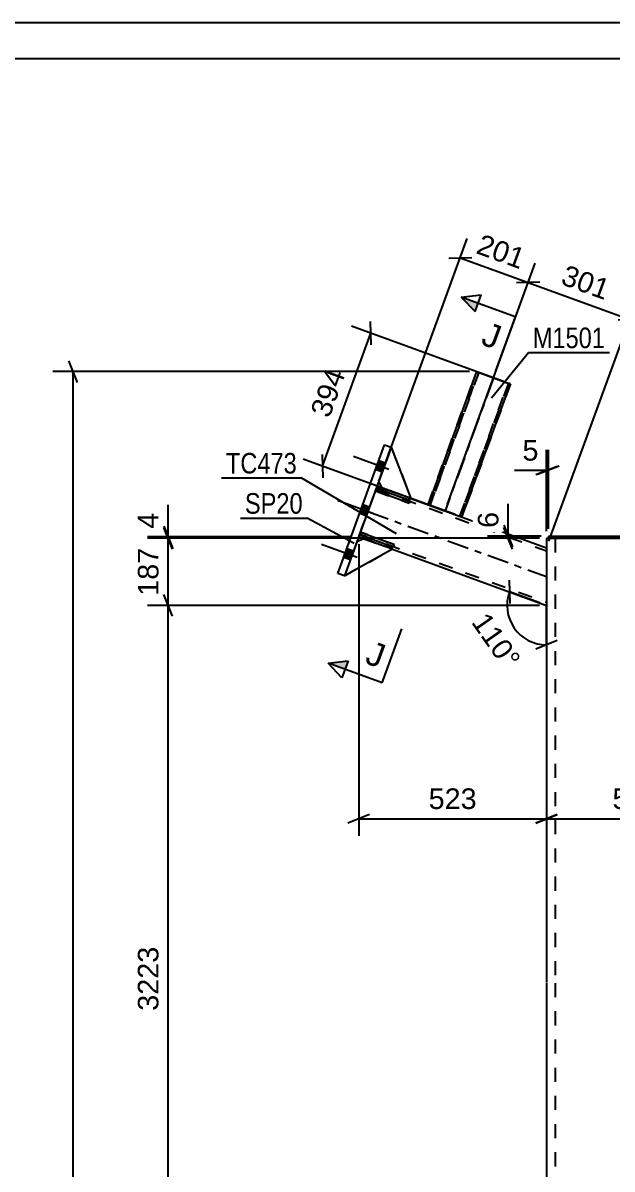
# Model space of a CAD drawing. Header units: millimetres. Extents: x 0 to 841, y 0 to 594.
# Drawn here: x 283.4 to 365.3, y 434.7 to 594 of the extents above; entities that cross this region are included whole.
import ezdxf

# ---------------------------------------------------------------- set-up
doc = ezdxf.new("R2010")
doc.units = ezdxf.units.MM
doc.linetypes.add('DXK_LINE_DOT2', pattern=[3.9198, 1.9599, -1.9599])
doc.linetypes.add('DXK_LINE_DOT3', pattern=[5.9187, 2.979, -0.9799, 0.9799, -0.9799])
doc.styles.add('Arial', font='ARIAL.TTF', dxfattribs={"height": 0.2})
doc.styles.add('Arial Narrow', font='ARIALN.TTF', dxfattribs={"height": 0.2})

# ---------------------------------------------------------------- blocks, each defined once
blk = doc.blocks.new('Unknown-284856622-1130')
at = {"color": 5, "linetype": 'Continuous'}
for p, q in [((841, 594), (0, 594)), ((836, 589), (5, 589))]:
    blk.add_line(p, q, dxfattribs=at)
blk = doc.blocks.new('Part-284856622-5175 - 5065')
at = {"color": 2, "linetype": 'Continuous'}
for p, q in [((356.48, 522.66), (356.48, 522.36)), ((356.48, 522.66), (405.98, 522.66)), ((405.98, 522.66), (405.98, 522.36)), ((356.48, 522.36), (357.61, 522.36)), ((405.98, 522.36), (404.85, 522.36))]:
    blk.add_line(p, q, dxfattribs=at)
at = {"color": 7, "linetype": 'DXK_LINE_DOT2'}
blk.add_line((357.61, 522.36), (404.85, 522.36), dxfattribs=at)
blk = doc.blocks.new('Part-284856622-5201 - 5065')
at = {"color": 2, "linetype": 'Continuous'}
for p, q in [((332.43, 528.94), (332.56, 529.31)), ((332.56, 529.31), (337.26, 527.6)), ((337.13, 527.22), (332.43, 528.94)), ((337.26, 527.6), (337.13, 527.22))]:
    blk.add_line(p, q, dxfattribs=at)
at = {"color": 7, "linetype": 'DXK_LINE_DOT2'}
blk.add_line((333.13, 528.68), (333.27, 529.05), dxfattribs=at)
blk = doc.blocks.new('Part-284856622-5197 - 5065')
at = {"color": 7, "linetype": 'DXK_LINE_DOT2'}
for p, q in [((332.92, 530.3), (334.63, 535)), ((334.63, 535), (337.37, 527.88)), ((333.37, 529.34), (332.92, 530.3)), ((337.37, 527.88), (333.37, 529.34))]:
    blk.add_line(p, q, dxfattribs=at)
blk = doc.blocks.new('Part-284856622-5111 - 5065')
at = {"color": 2, "linetype": 'Continuous'}
for p, q in [((356.23, 522.36), (356.23, 460.62)), ((356.23, 522.36), (356.48, 522.36)), ((357.61, 522.36), (358.63, 522.36)), ((358.63, 522.36), (404.85, 522.36)), ((356.23, 460.52), (356.23, 352.44))]:
    blk.add_line(p, q, dxfattribs=at)
at = {"color": 7, "linetype": 'DXK_LINE_DOT2'}
for p, q in [((356.41, 522.36), (357.61, 522.36)), ((357.43, 522.36), (357.43, 460.62)), ((357.43, 460.52), (357.43, 352.44))]:
    blk.add_line(p, q, dxfattribs=at)
blk = doc.blocks.new('Part-284856622-5145 - 5065')
at = {"color": 2, "linetype": 'Continuous'}
for p, q in [((327.2, 517.48), (333.69, 535.34)), ((334.63, 535), (328.14, 517.14)), ((333.69, 535.34), (334.63, 535)), ((328.14, 517.14), (327.2, 517.48))]:
    blk.add_line(p, q, dxfattribs=at)
blk = doc.blocks.new('Part-284856622-5184 - 5065')
at = {"color": 2, "linetype": 'Continuous'}
for p, q in [((346.5, 545.53), (339.76, 527.02)), ((346.5, 545.53), (346.5, 545.53)), ((346.5, 545.53), (346.55, 545.51)), ((346.55, 545.51), (346.67, 545.47)), ((346.67, 545.47), (346.85, 545.4)), ((346.85, 545.4), (350.85, 543.94)), ((344.46, 525.31), (351.2, 543.81)), ((350.85, 543.94), (351.04, 543.87)), ((351.04, 543.87), (351.16, 543.83)), ((351.16, 543.83), (351.2, 543.81)), ((351.2, 543.82), (351.2, 543.81)), ((339.76, 527.02), (339.76, 527.02)), ((339.8, 527), (339.76, 527.02)), ((339.92, 526.96), (339.8, 527)), ((340.11, 526.89), (339.92, 526.96)), ((340.11, 526.89), (344.11, 525.43)), ((344.29, 525.37), (344.11, 525.43)), ((344.41, 525.32), (344.29, 525.37)), ((344.46, 525.31), (344.41, 525.32)), ((344.46, 525.31), (344.46, 525.31))]:
    blk.add_line(p, q, dxfattribs=at)
at = {"color": 7, "linetype": 'DXK_LINE_DOT2'}
for p, q in [((339.76, 527.02), (346.5, 545.53)), ((340.04, 526.91), (346.79, 545.42)), ((346.79, 545.42), (340.04, 526.91)), ((346.55, 545.51), (346.5, 545.53)), ((346.67, 545.47), (346.55, 545.51)), ((346.81, 545.42), (346.67, 545.47)), ((346.79, 545.42), (346.79, 545.42)), ((346.79, 545.42), (346.81, 545.42)), ((346.79, 545.42), (346.81, 545.42)), ((346.81, 545.42), (350.85, 543.94)), ((346.81, 545.42), (350.75, 543.98)), ((346.81, 545.42), (346.85, 545.4)), ((346.85, 545.4), (346.87, 545.39)), ((346.87, 545.39), (346.96, 545.36)), ((346.96, 545.36), (350.9, 543.93)), ((344.18, 525.41), (350.92, 543.92)), ((350.92, 543.92), (344.18, 525.41)), ((351.2, 543.82), (344.46, 525.31)), ((350.75, 543.98), (350.84, 543.95)), ((350.84, 543.95), (350.85, 543.94)), ((350.85, 543.94), (350.9, 543.93)), ((351.04, 543.88), (350.85, 543.94)), ((350.9, 543.93), (350.92, 543.92)), ((350.9, 543.93), (350.92, 543.92)), ((350.92, 543.92), (350.92, 543.92)), ((351.16, 543.83), (351.04, 543.88)), ((351.2, 543.82), (351.16, 543.83)), ((339.76, 527.02), (339.8, 527)), ((339.8, 527), (339.92, 526.96)), ((339.92, 526.96), (340.06, 526.91)), ((340.04, 526.91), (340.04, 526.91)), ((340.04, 526.91), (340.06, 526.91)), ((340.04, 526.91), (340.06, 526.91)), ((340.06, 526.91), (344.18, 525.41)), ((340.06, 526.91), (344, 525.47)), ((340.06, 526.91), (340.11, 526.89)), ((340.11, 526.89), (340.12, 526.88)), ((340.12, 526.88), (340.22, 526.85)), ((340.22, 526.85), (344.15, 525.42)), ((344, 525.47), (344.09, 525.44)), ((344.09, 525.44), (344.11, 525.43)), ((344.11, 525.43), (344.15, 525.42)), ((344.15, 525.42), (344.18, 525.41)), ((344.15, 525.42), (344.18, 525.41)), ((344.18, 525.41), (344.18, 525.41)), ((344.18, 525.41), (344.29, 525.37)), ((344.29, 525.37), (344.41, 525.32)), ((344.41, 525.32), (344.46, 525.31))]:
    blk.add_line(p, q, dxfattribs=at)
at = {"color": 7, "linetype": 'DXK_LINE_DOT3'}
blk.add_line((348.85, 544.67), (342.11, 526.16), dxfattribs=at)
blk = doc.blocks.new('Part-284856622-5196 - 5065')
at = {"color": 7, "linetype": 'DXK_LINE_DOT2'}
blk.add_line((334.63, 535), (332.92, 530.3), dxfattribs=at)
at = {"color": 2, "linetype": 'Continuous'}
for p, q in [((334.63, 535), (337.37, 527.88)), ((333.37, 529.34), (332.92, 530.3)), ((337.37, 527.88), (333.37, 529.34))]:
    blk.add_line(p, q, dxfattribs=at)
blk = doc.blocks.new('Part-284856622-5198 - 5065')
at = {"color": 7, "linetype": 'DXK_LINE_DOT2'}
for p, q in [((330.34, 523.2), (330.2, 522.83)), ((330.2, 522.83), (334.9, 521.12)), ((335.04, 521.49), (330.34, 523.2)), ((331.05, 522.95), (330.91, 522.57)), ((334.9, 521.12), (335.04, 521.49))]:
    blk.add_line(p, q, dxfattribs=at)
blk = doc.blocks.new('Part-284856622-5199 - 5065')
at = {"color": 7, "linetype": 'DXK_LINE_DOT2'}
for p, q in [((332.56, 529.31), (332.43, 528.94)), ((337.26, 527.6), (332.56, 529.31)), ((333.27, 529.05), (333.13, 528.68)), ((332.43, 528.94), (337.13, 527.22)), ((337.13, 527.22), (337.26, 527.6))]:
    blk.add_line(p, q, dxfattribs=at)
blk = doc.blocks.new('Part-284856622-5200 - 5065')
at = {"color": 2, "linetype": 'Continuous'}
for p, q in [((330.2, 522.83), (330.34, 523.2)), ((334.9, 521.12), (330.2, 522.83)), ((330.34, 523.2), (335.04, 521.49)), ((335.04, 521.49), (334.9, 521.12))]:
    blk.add_line(p, q, dxfattribs=at)
at = {"color": 7, "linetype": 'DXK_LINE_DOT2'}
blk.add_line((330.91, 522.57), (331.05, 522.95), dxfattribs=at)
blk = doc.blocks.new('Part-284856622-5206 - 5065')
at = {"color": 7, "linetype": 'DXK_LINE_DOT2'}
blk.add_line((329.85, 521.84), (328.14, 517.14), dxfattribs=at)
at = {"color": 2, "linetype": 'Continuous'}
for p, q in [((330.81, 522.29), (329.85, 521.84)), ((334.8, 520.83), (330.81, 522.29)), ((334.8, 520.83), (328.14, 517.14))]:
    blk.add_line(p, q, dxfattribs=at)
blk = doc.blocks.new('Part-284856622-5207 - 5065')
at = {"color": 7, "linetype": 'DXK_LINE_DOT2'}
for p, q in [((329.85, 521.84), (328.14, 517.14)), ((330.81, 522.29), (329.85, 521.84)), ((334.8, 520.83), (330.81, 522.29)), ((328.14, 517.14), (334.8, 520.83))]:
    blk.add_line(p, q, dxfattribs=at)
blk = doc.blocks.new('Bolt-284856622-5212 - 5065')
at = {"linetype": 'Continuous'}
for points in [[(333.39, 531.57), (333.83, 532.79), (332.89, 533.13), (332.45, 531.91)], [(333.39, 531.57), (333.83, 532.79), (332.89, 533.13), (332.45, 531.91)], [(333.39, 531.57), (333.83, 532.79), (332.89, 533.13), (332.45, 531.91)], [(331.16, 525.46), (331.61, 526.68), (330.67, 527.02), (330.22, 525.8)], [(331.16, 525.46), (331.61, 526.68), (330.67, 527.02), (330.22, 525.8)], [(328.94, 519.35), (329.38, 520.57), (328.44, 520.91), (328, 519.69)], [(328.94, 519.35), (329.38, 520.57), (328.44, 520.91), (328, 519.69)], [(328.94, 519.35), (329.38, 520.57), (328.44, 520.91), (328, 519.69)]]:
    blk.add_hatch(color=1, dxfattribs=at).paths.add_polyline_path(points)
at = {"color": 1, "linetype": 'Continuous'}
for p, q in [((334.31, 531.92), (329.38, 533.72)), ((334.31, 531.92), (329.38, 533.72)), ((334.31, 531.92), (329.38, 533.72)), ((333.83, 532.79), (332.89, 533.13)), ((333.83, 532.79), (332.89, 533.13)), ((333.83, 532.79), (332.89, 533.13)), ((333.39, 531.57), (332.45, 531.91)), ((333.39, 531.57), (332.45, 531.91)), ((333.39, 531.57), (332.45, 531.91)), ((332.09, 525.81), (327.16, 527.61)), ((332.09, 525.81), (327.16, 527.61)), ((331.61, 526.68), (330.67, 527.02)), ((331.61, 526.68), (330.67, 527.02)), ((331.16, 525.46), (330.22, 525.8)), ((331.16, 525.46), (330.22, 525.8)), ((329.87, 519.7), (324.93, 521.5)), ((329.87, 519.7), (324.93, 521.5)), ((329.87, 519.7), (324.93, 521.5)), ((328.94, 519.35), (328, 519.69)), ((328.94, 519.35), (328, 519.69)), ((328.94, 519.35), (328, 519.69)), ((329.38, 520.57), (328.44, 520.91)), ((329.38, 520.57), (328.44, 520.91)), ((329.38, 520.57), (328.44, 520.91))]:
    blk.add_line(p, q, dxfattribs=at)
blk = doc.blocks.new('Part-284856622-5227 - 5065')
at = {"color": 7, "linetype": 'DXK_LINE_DOT2'}
for p, q in [((330.1, 522.55), (332.67, 529.59)), ((332.53, 529.22), (356.23, 520.59)), ((333.37, 529.34), (337.37, 527.88)), ((330.24, 522.92), (356.23, 513.46)), ((330.81, 522.29), (334.8, 520.83)), ((356.23, 521.02), (356.23, 513.03))]:
    blk.add_line(p, q, dxfattribs=at)
at = {"color": 2, "linetype": 'Continuous'}
for p, q in [((332.67, 529.59), (333.37, 529.34)), ((337.37, 527.88), (356.23, 521.02)), ((330.1, 522.55), (330.81, 522.29)), ((334.8, 520.83), (356.23, 513.03))]:
    blk.add_line(p, q, dxfattribs=at)
at = {"color": 7, "linetype": 'DXK_LINE_DOT3'}
blk.add_line((331.39, 526.07), (356.23, 517.03), dxfattribs=at)
blk = doc.blocks.new('AngleDimension-284856622-5421 - 5065')
at = {"color": 7, "linetype": 'Continuous'}
for p, q in [((351.02, 516.53), (351.13, 513.3)), ((355.29, 513.38), (351.07, 514.91)), ((351.07, 514.91), (356.23, 513.03)), ((356.23, 507.55), (356.23, 513.03)), ((357.73, 508.15), (354.73, 506.95))]:
    blk.add_line(p, q, dxfattribs=at)
blk.add_arc((356.23, 513.03), 5.49, 160, 270, dxfattribs=at)
at = {"color": 0}
blk.add_wipeout([(350.27, 503.08), (353.72, 505.49), (348.28, 513.25), (344.84, 510.84)], dxfattribs=at)
at = {"color": 3, "style": 'Arial'}
blk.add_text('110°', height=2.865, rotation=-54.9982, dxfattribs=at).set_placement((345.68, 510.69))
blk = doc.blocks.new('StraightDimension-284856622-5412 - 5065')
at = {"color": 7, "linetype": 'Continuous'}
for p, q in [((350.26, 544.16), (329.11, 551.86)), ((331.83, 549.27), (331.73, 552.5)), ((325.05, 532.37), (331.78, 550.88)), ((325, 533.99), (325.1, 530.76)), ((343.52, 525.65), (322.37, 533.35))]:
    blk.add_line(p, q, dxfattribs=at)
at = {"color": 0}
blk.add_wipeout([(329.06, 545.58), (325.11, 547.02), (322.42, 539.62), (326.36, 538.18)], dxfattribs=at)
at = {"color": 3, "style": 'Arial'}
blk.add_text('394', height=2.865, rotation=69.9983, dxfattribs=at).set_placement((326.01, 538.95))
blk = doc.blocks.new('StraightDimension-284856622-12603 - 5065')
at = {"color": 7, "linetype": 'Continuous'}
for p, q in [((333.01, 530.53), (345.21, 564.02)), ((342.62, 561.29), (345.85, 561.39)), ((344.23, 561.34), (353.67, 557.9)), ((342.45, 527.1), (354.65, 560.58)), ((355.29, 557.95), (352.06, 557.85))]:
    blk.add_line(p, q, dxfattribs=at)
at = {"color": 0}
blk.add_wipeout([(352.91, 558.98), (354.35, 562.93), (346.95, 565.62), (345.51, 561.68)], dxfattribs=at)
at = {"color": 3, "style": 'Arial'}
blk.add_text('201', height=2.865, rotation=-20.0191, dxfattribs=at).set_placement((346.28, 562.03))
blk = doc.blocks.new('StraightDimension-284856622-5394 - 5065')
at = {"color": 7, "linetype": 'Continuous'}
for p, q in [((355.48, 522.66), (348.04, 522.66)), ((350.29, 524.16), (351.49, 521.16)), ((351.49, 520.86), (350.29, 523.86)), ((350.89, 522.36), (350.89, 522.66)), ((355.23, 522.36), (348.04, 522.36))]:
    blk.add_line(p, q, dxfattribs=at)
at = {"color": 0}
blk.add_wipeout([(350.14, 526.61), (345.94, 526.61), (345.94, 523.19), (350.14, 523.19)], dxfattribs=at)
at = {"color": 7, "linetype": 'Continuous'}
blk.add_line((350.89, 522.66), (350.89, 527.14), dxfattribs=at)
blk.add_line((350.89, 522.66), (350.89, 527.14), dxfattribs=at)
at = {"color": 3, "style": 'Arial'}
blk.add_text('6', height=2.87, rotation=90.0002, dxfattribs=at).set_placement((349.54, 523.79))
blk = doc.blocks.new('StraightDimension-284856622-5401 - 5065')
at = {"color": 7, "linetype": 'Continuous'}
for p, q in [((291, 544.03), (289.8, 547.03)), ((345.5, 545.53), (287.55, 545.53)), ((290.4, 297.69), (290.4, 545.53))]:
    blk.add_line(p, q, dxfattribs=at)
blk = doc.blocks.new('StraightDimension-284856622-5689 - 5065')
at = {"color": 7, "linetype": 'Continuous'}
for p, q in [((356.23, 523.36), (356.23, 534.65)), ((356.48, 523.66), (356.48, 534.65)), ((354.73, 531.2), (357.73, 532.4)), ((357.98, 532.4), (354.98, 531.2)), ((356.23, 531.8), (356.48, 531.8))]:
    blk.add_line(p, q, dxfattribs=at)
at = {"color": 0}
blk.add_wipeout([(355.71, 532.55), (355.71, 536.75), (352.28, 536.75), (352.28, 532.55)], dxfattribs=at)
at = {"color": 7, "linetype": 'Continuous'}
blk.add_line((356.23, 531.8), (351.76, 531.8), dxfattribs=at)
blk.add_line((356.23, 531.8), (351.76, 531.8), dxfattribs=at)
at = {"color": 3, "style": 'Arial'}
blk.add_text('5', height=2.87, dxfattribs=at).set_placement((352.88, 533.15))
blk = doc.blocks.new('StraightDimension-284856622-12551 - 5065')
at = {"color": 7, "linetype": 'Continuous'}
for p, q in [((356.23, 512.03), (356.23, 480.97)), ((381.23, 493.21), (381.23, 480.97)), ((357.73, 483.97), (354.73, 482.77)), ((356.23, 483.37), (381.23, 483.37)), ((379.73, 482.77), (382.73, 483.97))]:
    blk.add_line(p, q, dxfattribs=at)
at = {"color": 0}
blk.add_wipeout([(372.67, 484.12), (372.67, 488.32), (364.8, 488.32), (364.8, 484.12)], dxfattribs=at)
at = {"color": 3, "style": 'Arial'}
blk.add_text('500', height=2.865, dxfattribs=at).set_placement((365.4, 484.72))
blk = doc.blocks.new('StraightDimension-284856622-12552 - 5065')
at = {"color": 7, "linetype": 'Continuous'}
for p, q in [((330.1, 521.55), (330.1, 480.97)), ((356.23, 512.03), (356.23, 480.97)), ((331.6, 483.97), (328.6, 482.77)), ((330.1, 483.37), (356.23, 483.37)), ((354.73, 482.77), (357.73, 483.97))]:
    blk.add_line(p, q, dxfattribs=at)
at = {"color": 0}
blk.add_wipeout([(347.1, 484.12), (347.1, 488.32), (339.23, 488.32), (339.23, 484.12)], dxfattribs=at)
at = {"color": 3, "style": 'Arial'}
blk.add_text('523', height=2.865, dxfattribs=at).set_placement((339.83, 484.72))
blk = doc.blocks.new('StraightDimension-284856622-12602 - 5065')
at = {"color": 7, "linetype": 'Continuous'}
for p, q in [((342.45, 527.1), (354.65, 560.58)), ((355.29, 557.95), (352.06, 557.85)), ((353.67, 557.9), (367.8, 552.76)), ((356.57, 521.96), (368.77, 555.44)), ((366.18, 552.71), (369.41, 552.81))]:
    blk.add_line(p, q, dxfattribs=at)
at = {"color": 0}
blk.add_wipeout([(364.69, 554.69), (366.13, 558.63), (358.73, 561.33), (357.29, 557.38)], dxfattribs=at)
at = {"color": 3, "style": 'Arial'}
blk.add_text('301', height=2.865, rotation=-20.0191, dxfattribs=at).set_placement((358.06, 557.74))
blk = doc.blocks.new('StraightDimension-284856622-12719 - 5065')
at = {"color": 7, "linetype": 'Continuous'}
for p, q in [((303, 524.05), (304.2, 521.05)), ((304.2, 520.86), (303, 523.86)), ((329.1, 522.55), (300.75, 522.55)), ((355.23, 522.36), (300.75, 522.36)), ((303.6, 522.36), (303.6, 522.55))]:
    blk.add_line(p, q, dxfattribs=at)
at = {"color": 0}
blk.add_wipeout([(302.85, 526.49), (298.65, 526.49), (298.65, 523.07), (302.85, 523.07)], dxfattribs=at)
at = {"color": 7, "linetype": 'Continuous'}
blk.add_line((303.6, 522.55), (303.6, 527.02), dxfattribs=at)
blk.add_line((303.6, 522.55), (303.6, 527.02), dxfattribs=at)
at = {"color": 3, "style": 'Arial'}
blk.add_text('4', height=2.87, rotation=90.0002, dxfattribs=at).set_placement((302.25, 523.67))
blk = doc.blocks.new('StraightDimension-284856622-12720 - 5065')
at = {"color": 7, "linetype": 'Continuous'}
for p, q in [((303, 523.86), (304.2, 520.86)), ((355.23, 522.36), (300.75, 522.36)), ((303.6, 513.03), (303.6, 522.36)), ((304.2, 511.53), (303, 514.53)), ((355.23, 513.03), (300.75, 513.03))]:
    blk.add_line(p, q, dxfattribs=at)
at = {"color": 0}
blk.add_wipeout([(302.85, 521.63), (298.65, 521.63), (298.65, 513.76), (302.85, 513.76)], dxfattribs=at)
at = {"color": 3, "style": 'Arial'}
blk.add_text('187', height=2.865, rotation=90.0002, dxfattribs=at).set_placement((302.25, 514.36))
blk = doc.blocks.new('StraightDimension-284856622-12721 - 5065')
at = {"color": 7, "linetype": 'Continuous'}
for p, q in [((304.2, 511.53), (303, 514.53)), ((355.23, 513.03), (300.75, 513.03)), ((303.6, 409.21), (303.6, 513.03)), ((303, 410.71), (304.2, 407.71)), ((341.14, 409.21), (300.75, 409.21))]:
    blk.add_line(p, q, dxfattribs=at)
at = {"color": 0}
blk.add_wipeout([(302.85, 466.17), (298.65, 466.17), (298.65, 456.07), (302.85, 456.07)], dxfattribs=at)
at = {"color": 3, "style": 'Arial'}
blk.add_text('3223', height=2.865, rotation=90.0002, dxfattribs=at).set_placement((302.25, 456.67))
blk = doc.blocks.new('Mark-284856622-5141 - 5065')
at = {"color": 0}
blk.add_wipeout([(322.32, 525.77), (322.32, 528.77), (314.28, 528.77), (314.28, 525.77)], dxfattribs=at)
blk.add_wipeout([(322.32, 525.77), (322.32, 528.77), (314.28, 528.77), (314.28, 525.77)], dxfattribs=at)
at = {"color": 30, "linetype": 'Continuous'}
for p in [(313.68, 525.17), (329.48, 521.64)]:
    blk.add_line(p, (322.92, 525.17), dxfattribs=at)
at = {"color": 3, "style": 'Arial Narrow'}
blk.add_text('SP20', height=2.863, dxfattribs=at).set_placement((314.28, 525.77))
blk = doc.blocks.new('Mark-284856622-5180 - 5065')
at = {"color": 0}
blk.add_wipeout([(364.37, 548.79), (364.37, 551.79), (354.32, 551.79), (354.32, 548.79)], dxfattribs=at)
blk.add_wipeout([(364.37, 548.79), (364.37, 551.79), (354.32, 551.79), (354.32, 548.79)], dxfattribs=at)
at = {"color": 30, "linetype": 'Continuous'}
for p, q in [((348.56, 541.89), (353.72, 548.19)), ((353.72, 548.19), (364.97, 548.19))]:
    blk.add_line(p, q, dxfattribs=at)
at = {"color": 3, "style": 'Arial Narrow'}
blk.add_text('M1501', height=2.863, dxfattribs=at).set_placement((354.32, 548.79))
blk = doc.blocks.new('Mark-284856622-5223 - 5065')
at = {"color": 0}
blk.add_wipeout([(321.51, 531.36), (321.51, 534.36), (311.64, 534.36), (311.64, 531.36)], dxfattribs=at)
blk.add_wipeout([(321.51, 531.36), (321.51, 534.36), (311.64, 534.36), (311.64, 531.36)], dxfattribs=at)
at = {"color": 30, "linetype": 'Continuous'}
for p in [(311.04, 530.76), (335.34, 522.99)]:
    blk.add_line(p, (322.11, 530.76), dxfattribs=at)
at = {"color": 3, "style": 'Arial Narrow'}
blk.add_text('TC473', height=2.863, dxfattribs=at).set_placement((311.64, 531.36))
blk = doc.blocks.new('SectionMark-284856622-5695 - 5065')
at = {"linetype": 'Continuous'}
for points in [[(346.72, 555.03), (346.29, 553.86), (344.37, 555.89)], [(328.62, 505.31), (328.19, 504.13), (325.84, 504.99)]]:
    blk.add_hatch(color=6, dxfattribs=at).paths.add_polyline_path(points)
at = {"color": 6, "linetype": 'Continuous'}
for p, q in [((344.37, 555.89), (347.14, 556.21)), ((346.29, 553.86), (347.14, 556.21)), ((344.37, 555.89), (346.29, 553.86)), ((325.84, 504.99), (328.62, 505.31)), ((328.62, 505.31), (327.76, 502.96)), ((327.76, 502.96), (325.84, 504.99))]:
    blk.add_line(p, q, dxfattribs=at)
at = {"color": 0, "linetype": 'Continuous'}
for points in [[(349.15, 548.56), (350.35, 551.85), (348.15, 552.65), (346.95, 549.36)], [(333.02, 504.24), (334.21, 507.53), (332.02, 508.32), (330.82, 505.04)]]:
    blk.add_wipeout(points, dxfattribs=at)
at = {"color": 6, "linetype": 'Continuous'}
for p, q in [((351.88, 553.15), (344.37, 555.89)), ((351.88, 553.15), (349.15, 545.63)), ((333.36, 502.25), (336.09, 509.77)), ((333.36, 502.25), (325.84, 504.99))]:
    blk.add_line(p, q, dxfattribs=at)
at = {"color": 3, "linetype": 'Continuous', "style": 'Arial'}
for p in [(346.95, 549.36), (330.82, 505.04)]:
    blk.add_text('J', height=3.34, rotation=-20.002, dxfattribs=at).set_placement(p)

msp = doc.modelspace()

# ---------------------------------------------------------------- block references
for name in ['Unknown-284856622-1130', 'Part-284856622-5184 - 5065', 'Part-284856622-5145 - 5065', 'Part-284856622-5197 - 5065', 'Part-284856622-5196 - 5065', 'Bolt-284856622-5212 - 5065', 'Part-284856622-5227 - 5065', 'Part-284856622-5201 - 5065', 'Part-284856622-5199 - 5065', 'Part-284856622-5198 - 5065', 'Part-284856622-5200 - 5065', 'Part-284856622-5175 - 5065', 'Part-284856622-5206 - 5065', 'Part-284856622-5207 - 5065', 'Part-284856622-5111 - 5065']:
    msp.add_blockref(name, (0, 0))

# ---------------------------------------------------------------- next in the draw order: block references
for name in ['StraightDimension-284856622-5412 - 5065', 'AngleDimension-284856622-5421 - 5065']:
    msp.add_blockref(name, (0, 0))

# ---------------------------------------------------------------- next in the draw order: block references
for name in ['StraightDimension-284856622-12603 - 5065', 'StraightDimension-284856622-12551 - 5065']:
    msp.add_blockref(name, (0, 0))

# ---------------------------------------------------------------- next in the draw order: block references
msp.add_blockref('StraightDimension-284856622-5394 - 5065', (0, 0))

# ---------------------------------------------------------------- next in the draw order: block references
for name in ['StraightDimension-284856622-5401 - 5065', 'StraightDimension-284856622-5689 - 5065']:
    msp.add_blockref(name, (0, 0))

# ---------------------------------------------------------------- next in the draw order: block references
msp.add_blockref('StraightDimension-284856622-12552 - 5065', (0, 0))

# ---------------------------------------------------------------- next in the draw order: block references
msp.add_blockref('StraightDimension-284856622-12602 - 5065', (0, 0))

# ---------------------------------------------------------------- next in the draw order: block references
for name in ['Mark-284856622-5180 - 5065', 'StraightDimension-284856622-12719 - 5065']:
    msp.add_blockref(name, (0, 0))

# ---------------------------------------------------------------- next in the draw order: block references
msp.add_blockref('StraightDimension-284856622-12720 - 5065', (0, 0))

# ---------------------------------------------------------------- next in the draw order: block references
for name in ['Mark-284856622-5141 - 5065', 'StraightDimension-284856622-12721 - 5065']:
    msp.add_blockref(name, (0, 0))

# ---------------------------------------------------------------- next in the draw order: block references
msp.add_blockref('Mark-284856622-5223 - 5065', (0, 0))

# ---------------------------------------------------------------- next in the draw order: block references
msp.add_blockref('SectionMark-284856622-5695 - 5065', (0, 0))

doc.saveas('drawing.dxf')
